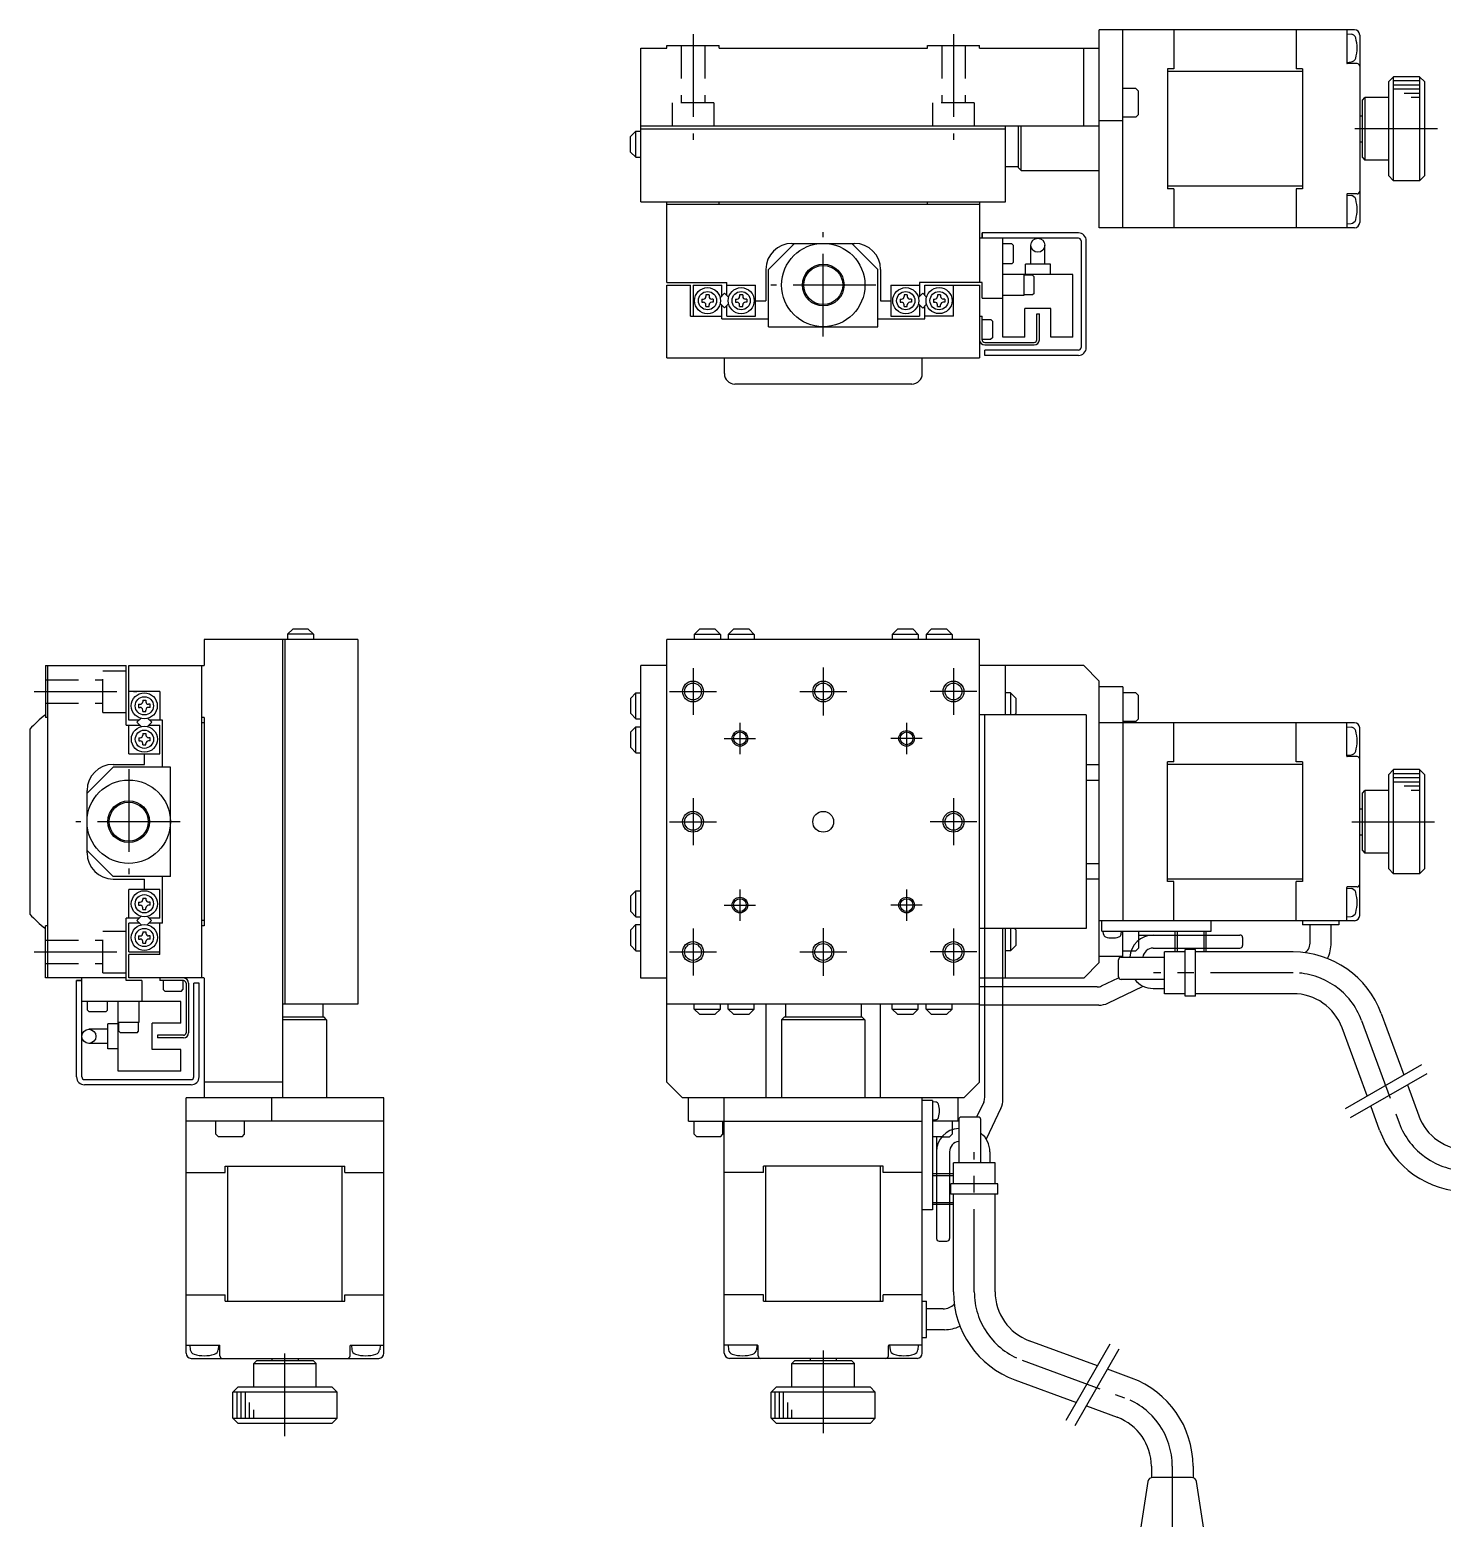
# Model space of a CAD drawing. Extents: x 0 to 408, y -8 to 421.
# Drawn here: x 0 to 271.2, y 134.9 to 420.6 of the extents above; entities that cross this region are included whole.
import ezdxf

# ---------------------------------------------------------------- set-up
doc = ezdxf.new("R2010")
doc.units = 0
doc.header["$LTSCALE"] = 0.5
doc.linetypes.add('CENTER', pattern=[50.8, 31.75, -6.35, 6.35, -6.35])
doc.linetypes.add('DASHED', pattern=[19.05, 12.7, -6.35])
for name, color, linetype in [('MSM_CENTER', 1, 'CENTER'), ('MSM_CONTINUOUS', 7, 'CONTINUOUS'), ('MSM_DASHED', 4, 'DASHED'), ('MSM_NARROW', 5, 'CONTINUOUS')]:
    doc.layers.add(name, color=color, linetype=linetype)

msp = doc.modelspace()

# ---------------------------------------------------------------- linework, layer by layer
at = {"layer": 'MSM_CENTER'}
for p, q in [((127.34, 419.78), (127.34, 399.52)), ((177.34, 419.78), (177.34, 399.52)), ((270.28, 401.63), (253.84, 401.63)), ((152.34, 361.78), (152.34, 381.77)), ((162.41, 371.63), (142.26, 371.63)), ((127.34, 298.11), (127.34, 289.11)), ((152.34, 298.23), (152.34, 288.99)), ((177.34, 298.11), (177.34, 289.11)), ((0.86, 293.61), (20.55, 293.61)), ((122.84, 293.61), (131.84, 293.61)), ((147.84, 293.61), (156.84, 293.61)), ((181.84, 293.61), (172.84, 293.61)), ((136.34, 287.61), (136.34, 281.61)), ((168.34, 287.61), (168.34, 281.61)), ((133.34, 284.61), (139.34, 284.61)), ((171.34, 284.61), (165.34, 284.61)), ((19, 278.69), (19, 258.54)), ((127.34, 273.11), (127.34, 264.11)), ((177.34, 273.11), (177.34, 264.11)), ((28.85, 268.62), (8.87, 268.62)), ((122.84, 268.61), (131.84, 268.61)), ((181.84, 268.61), (172.84, 268.61)), ((253.84, 268.61), (270.28, 268.61)), ((136.34, 255.61), (136.34, 249.61)), ((168.34, 255.61), (168.34, 249.61)), ((133.34, 252.61), (139.34, 252.61)), ((171.34, 252.61), (165.34, 252.61)), ((127.34, 248.11), (127.34, 239.11)), ((152.34, 248.21), (152.34, 239.02)), ((177.34, 248.11), (177.34, 239.11)), ((0.86, 243.62), (20.55, 243.62)), ((122.84, 243.61), (131.84, 243.61)), ((147.84, 243.61), (156.84, 243.61)), ((181.84, 243.61), (172.84, 243.61)), ((242.56, 239.61), (215.77, 239.61)), ((255.7, 230.43), (262.91, 210.8)), ((181.34, 178.39), (181.34, 205.19)), ((49, 150.67), (49, 167.11)), ((152.34, 167.11), (152.34, 150.67)), ((190.52, 165.25), (210.16, 158.05)), ((219.34, 144.9), (219.34, 93.39))]:
    msp.add_line(p, q, dxfattribs=at)
for centre, start, end in [((242.56, 225.61), 20.1375, 90), ((276.05, 215.62), 200.1375, 270), ((195.34, 178.39), 180, 249.8625), ((205.34, 144.9), 0, 69.8625)]:
    msp.add_arc(centre, 14, start, end, dxfattribs=at)
at = {"layer": 'MSM_CONTINUOUS'}
for p, q in [((205.34, 382.63), (205.34, 420.63)), ((254.34, 420.63), (205.34, 420.63)), ((209.84, 382.63), (209.84, 420.63)), ((219.64, 420.63), (219.64, 413.13)), ((243.14, 420.63), (243.14, 413.13)), ((252.84, 420.63), (252.84, 414.23)), ((122.34, 417.13), (122.34, 417.63)), ((122.34, 417.63), (132.34, 417.63)), ((132.34, 417.13), (132.34, 417.63)), ((172.34, 417.13), (172.34, 417.63)), ((172.34, 417.63), (182.34, 417.63)), ((182.34, 417.13), (182.34, 417.63)), ((252.84, 419.88), (253.69, 419.81)), ((255.34, 419.63), (255.34, 383.63)), ((117.34, 387.63), (117.34, 417.13)), ((117.34, 417.13), (122.34, 417.13)), ((132.34, 417.13), (172.34, 417.13)), ((182.34, 417.13), (205.34, 417.13)), ((202.34, 402.13), (202.34, 417.13)), ((252.84, 414.38), (253.69, 414.46)), ((218.44, 413.13), (218.44, 390.13)), ((219.64, 413.13), (218.44, 413.13)), ((244.34, 412.63), (218.44, 412.63)), ((244.34, 413.13), (243.14, 413.13)), ((244.34, 413.13), (244.34, 390.13)), ((254.84, 414.13), (252.94, 414.13)), ((260.84, 410.63), (261.84, 411.63)), ((266.84, 411.63), (261.84, 411.63)), ((261.84, 391.63), (261.84, 411.63)), ((266.84, 411.63), (267.84, 410.63)), ((266.84, 411.63), (266.84, 391.63)), ((212.34, 409.38), (209.84, 409.38)), ((212.34, 409.38), (212.84, 408.88)), ((212.84, 404.38), (212.84, 408.88)), ((260.84, 410.63), (260.84, 392.63)), ((267.84, 392.63), (267.84, 410.63)), ((255.84, 407.13), (256.34, 407.63)), ((255.84, 396.13), (255.84, 407.13)), ((260.84, 407.63), (256.34, 407.63)), ((256.34, 407.63), (256.34, 395.63)), ((209.84, 403.13), (205.34, 403.13)), ((212.34, 403.88), (209.84, 403.88)), ((212.84, 404.38), (212.34, 403.88)), ((255.34, 404.13), (255.84, 404.13)), ((115.36, 400.16), (116.36, 401.16)), ((115.36, 397.16), (115.36, 400.16)), ((116.36, 396.16), (116.36, 401.16)), ((116.36, 401.16), (117.32, 401.16)), ((205.34, 402.13), (117.34, 402.13)), ((117.34, 401.63), (187.34, 401.63)), ((187.34, 387.63), (187.34, 402.13)), ((189.84, 394.13), (189.84, 402.13)), ((190.34, 393.63), (190.34, 402.13)), ((115.36, 397.16), (116.36, 396.16)), ((255.34, 399.13), (255.84, 399.13)), ((116.36, 396.16), (117.32, 396.16)), ((187.34, 394.38), (189.84, 394.38)), ((255.84, 396.13), (256.34, 395.63)), ((260.84, 395.63), (256.34, 395.63)), ((190.34, 393.63), (189.84, 394.13)), ((190.34, 393.63), (205.34, 393.63)), ((260.84, 392.63), (261.84, 391.63)), ((266.84, 391.63), (261.84, 391.63)), ((266.84, 391.63), (267.84, 392.63)), ((244.34, 390.63), (218.44, 390.63)), ((219.64, 390.13), (218.44, 390.13)), ((219.64, 390.13), (219.64, 382.63)), ((244.34, 390.13), (243.14, 390.13)), ((243.14, 390.13), (243.14, 382.63)), ((252.84, 389.03), (252.84, 382.63)), ((252.84, 388.88), (253.69, 388.81)), ((254.84, 389.13), (252.94, 389.13)), ((117.34, 387.63), (187.34, 387.63)), ((122.34, 372.13), (122.34, 387.63)), ((122.34, 387.13), (182.34, 387.13)), ((132.34, 387.13), (132.34, 387.63)), ((172.34, 387.13), (172.34, 387.63)), ((182.34, 387.63), (182.34, 372.13)), ((252.84, 383.38), (253.69, 383.46)), ((201.34, 380.63), (182.34, 380.63)), ((201.34, 381.63), (182.84, 381.63)), ((182.84, 380.63), (182.84, 381.63)), ((182.84, 381.63), (182.84, 380.63)), ((186.84, 361.63), (186.84, 380.63)), ((201.84, 380.13), (201.84, 359.63)), ((202.84, 359.63), (202.84, 380.13)), ((254.34, 382.63), (205.34, 382.63)), ((146.84, 379.63), (141.84, 374.63)), ((146.34, 379.63), (158.34, 379.63)), ((162.84, 374.63), (157.84, 379.63)), ((188.54, 379.53), (186.84, 379.53)), ((188.84, 379.23), (188.54, 379.53)), ((188.84, 376.03), (188.84, 379.23)), ((192.19, 375.63), (192.19, 379.28)), ((194.89, 375.63), (194.89, 379.28)), ((141.34, 374.63), (141.34, 368.63)), ((141.84, 363.63), (141.84, 374.63)), ((162.84, 363.63), (162.84, 374.63)), ((163.34, 374.63), (163.34, 368.63)), ((188.54, 375.73), (186.84, 375.73)), ((188.84, 376.03), (188.54, 375.73)), ((191.14, 373.63), (191.14, 375.63)), ((195.94, 375.63), (191.14, 375.63)), ((195.94, 373.63), (195.94, 375.63)), ((122.34, 372.13), (133.84, 372.13)), ((122.34, 357.63), (122.34, 371.63)), ((122.34, 371.63), (126.84, 371.63)), ((126.84, 365.63), (126.84, 371.63)), ((127.34, 371.63), (132.84, 371.63)), ((127.34, 371.63), (127.34, 365.63)), ((132.84, 369.5), (132.84, 371.63)), ((133.84, 369.62), (133.84, 372.13)), ((133.84, 371.63), (139.34, 371.63)), ((139.34, 365.63), (139.34, 371.63)), ((165.34, 371.63), (170.84, 371.63)), ((165.34, 371.63), (165.34, 365.63)), ((170.84, 372.13), (170.84, 369.45)), ((182.84, 372.13), (170.84, 372.13)), ((171.84, 371.63), (182.34, 371.63)), ((171.84, 369.65), (171.84, 371.63)), ((177.34, 365.63), (177.34, 371.63)), ((182.34, 371.63), (182.34, 357.63)), ((182.84, 369.13), (182.84, 372.13)), ((200.24, 373.63), (186.84, 373.63)), ((190.84, 373.63), (190.84, 369.63)), ((192.54, 373.53), (190.84, 373.53)), ((192.84, 373.23), (192.54, 373.53)), ((192.84, 370.03), (192.84, 373.23)), ((200.24, 361.63), (200.24, 373.63)), ((129.02, 368.93), (129.32, 368.93)), ((129.02, 368.93), (129.02, 368.33)), ((129.82, 369.73), (129.82, 369.43)), ((130.42, 369.73), (129.82, 369.73)), ((130.42, 369.73), (130.42, 369.43)), ((131.22, 368.93), (130.92, 368.93)), ((131.22, 368.93), (131.22, 368.33)), ((132.55, 369.21), (133.4, 370.06)), ((133.4, 370.06), (134.17, 369.29)), ((135.49, 368.93), (135.79, 368.93)), ((135.49, 368.93), (135.49, 368.33)), ((136.29, 369.73), (136.29, 369.43)), ((136.89, 369.73), (136.29, 369.73)), ((136.89, 369.73), (136.89, 369.43)), ((137.69, 368.93), (137.39, 368.93)), ((137.69, 368.93), (137.69, 368.33)), ((139.34, 368.63), (141.34, 368.63)), ((163.34, 368.63), (165.34, 368.63)), ((167.08, 368.93), (167.38, 368.93)), ((167.08, 368.93), (167.08, 368.33)), ((167.88, 369.73), (167.88, 369.43)), ((168.48, 369.73), (167.88, 369.73)), ((168.48, 369.73), (168.48, 369.43)), ((169.28, 368.93), (168.98, 368.93)), ((169.28, 368.93), (169.28, 368.33)), ((170.6, 369.22), (171.44, 370.05)), ((171.44, 370.05), (172.17, 369.31)), ((173.48, 368.94), (173.78, 368.94)), ((173.48, 368.94), (173.48, 368.34)), ((174.28, 369.74), (174.28, 369.44)), ((174.88, 369.74), (174.28, 369.74)), ((174.88, 369.74), (174.88, 369.44)), ((175.68, 368.94), (175.38, 368.94)), ((175.68, 368.94), (175.68, 368.34)), ((182.84, 369.13), (186.84, 369.13)), ((190.84, 369.63), (186.84, 369.63)), ((192.54, 369.73), (190.84, 369.73)), ((192.84, 370.03), (192.54, 369.73)), ((129.02, 368.33), (129.32, 368.33)), ((129.82, 367.53), (129.82, 367.83)), ((129.82, 367.53), (130.42, 367.53)), ((130.42, 367.53), (130.42, 367.83)), ((131.22, 368.33), (130.92, 368.33)), ((132.55, 368.08), (133.4, 367.23)), ((132.84, 365.13), (132.84, 367.79)), ((133.4, 367.23), (134.17, 368)), ((133.84, 365.63), (133.84, 367.67)), ((135.49, 368.33), (135.79, 368.33)), ((136.29, 367.53), (136.29, 367.83)), ((136.29, 367.53), (136.89, 367.53)), ((136.89, 367.53), (136.89, 367.83)), ((137.69, 368.33), (137.39, 368.33)), ((167.08, 368.33), (167.38, 368.33)), ((167.88, 367.53), (167.88, 367.83)), ((167.88, 367.53), (168.48, 367.53)), ((168.48, 367.53), (168.48, 367.83)), ((169.28, 368.33), (168.98, 368.33)), ((170.61, 368.05), (171.44, 367.22)), ((170.84, 367.82), (170.84, 365.63)), ((171.44, 367.22), (172.17, 367.96)), ((171.84, 365.13), (171.84, 367.62)), ((173.48, 368.34), (173.78, 368.34)), ((174.28, 367.54), (174.28, 367.84)), ((174.28, 367.54), (174.88, 367.54)), ((174.88, 367.54), (174.88, 367.84)), ((175.68, 368.34), (175.38, 368.34)), ((191.04, 361.63), (191.04, 367.13)), ((196.04, 367.13), (191.04, 367.13)), ((193.34, 361.13), (193.34, 366.13)), ((193.34, 366.13), (193.84, 366.13)), ((193.84, 361.13), (193.84, 366.13)), ((196.04, 361.63), (196.04, 367.13)), ((126.84, 365.63), (132.84, 365.63)), ((132.84, 365.13), (141.84, 365.13)), ((133.84, 365.63), (139.34, 365.63)), ((141.84, 363.63), (162.84, 363.63)), ((162.84, 365.13), (171.84, 365.13)), ((165.34, 365.63), (170.84, 365.63)), ((177.34, 365.63), (171.84, 365.63)), ((182.34, 365.63), (182.84, 365.63)), ((182.84, 361.13), (182.84, 365.63)), ((182.84, 365.03), (184.54, 365.03)), ((184.84, 364.73), (184.54, 365.03)), ((184.84, 364.73), (184.84, 361.53)), ((182.84, 361.23), (184.54, 361.23)), ((183.34, 360.63), (192.84, 360.63)), ((183.34, 360.13), (192.84, 360.13)), ((184.84, 361.53), (184.54, 361.23)), ((191.04, 361.63), (186.84, 361.63)), ((200.24, 361.63), (196.04, 361.63)), ((122.34, 357.63), (182.34, 357.63)), ((133.35, 354.63), (133.35, 357.63)), ((171.35, 354.63), (171.35, 357.63)), ((201.34, 359.13), (183.34, 359.13)), ((183.34, 358.13), (183.34, 359.13)), ((183.34, 358.13), (183.34, 359.13)), ((201.34, 358.13), (183.34, 358.13)), ((169.35, 352.63), (135.35, 352.63)), ((63, 303.61), (33.5, 303.61)), ((33.5, 303.61), (33.5, 298.61)), ((48.5, 303.61), (48.5, 215.61)), ((49, 303.61), (49, 233.61)), ((50.48, 305.59), (49.48, 304.59)), ((54.48, 304.59), (49.48, 304.59)), ((49.48, 304.59), (49.48, 303.61)), ((53.48, 305.59), (50.48, 305.59)), ((53.48, 305.59), (54.48, 304.59)), ((54.48, 304.59), (54.48, 303.61)), ((63, 303.61), (63, 233.61)), ((182.34, 303.61), (122.34, 303.61)), ((122.34, 218.61), (122.34, 303.61)), ((128.59, 305.57), (127.59, 304.57)), ((132.59, 304.57), (127.59, 304.57)), ((127.59, 304.57), (127.59, 303.61)), ((131.59, 305.57), (128.59, 305.57)), ((131.59, 305.57), (132.59, 304.57)), ((132.59, 304.57), (132.59, 303.61)), ((135.09, 305.57), (134.09, 304.57)), ((139.09, 304.57), (134.09, 304.57)), ((134.09, 304.57), (134.09, 303.61)), ((138.09, 305.57), (135.09, 305.57)), ((138.09, 305.57), (139.09, 304.57)), ((139.09, 304.57), (139.09, 303.61)), ((166.59, 305.57), (165.59, 304.57)), ((170.59, 304.57), (165.59, 304.57)), ((165.59, 304.57), (165.59, 303.61)), ((169.59, 305.57), (166.59, 305.57)), ((169.59, 305.57), (170.59, 304.57)), ((170.59, 304.57), (170.59, 303.61)), ((173.09, 305.57), (172.09, 304.57)), ((177.09, 304.57), (172.09, 304.57)), ((172.09, 304.57), (172.09, 303.61)), ((176.09, 305.57), (173.09, 305.57)), ((176.09, 305.57), (177.09, 304.57)), ((177.09, 304.57), (177.09, 303.61)), ((182.34, 218.61), (182.34, 303.61)), ((3, 298.62), (3, 288.61)), ((3, 298.61), (18.5, 298.61)), ((3.5, 238.62), (3.5, 298.61)), ((18.5, 287.12), (18.5, 298.61)), ((19, 288.12), (19, 298.62)), ((19, 298.61), (33.5, 298.61)), ((33, 298.62), (33, 238.61)), ((117.34, 238.61), (117.34, 298.61)), ((122.34, 298.61), (117.34, 298.61)), ((202.34, 298.61), (182.34, 298.61)), ((187.34, 289.11), (187.34, 298.61)), ((205.34, 295.61), (202.34, 298.61)), ((205.34, 241.61), (205.34, 295.61)), ((209.84, 294.49), (205.34, 294.49)), ((209.84, 294.49), (209.84, 249.61)), ((25, 293.62), (19, 293.62)), ((21.69, 291.96), (21.69, 291.66)), ((21.69, 291.96), (22.29, 291.96)), ((22.29, 291.96), (22.29, 291.66)), ((25, 293.62), (25, 288.12)), ((115.38, 292.36), (116.38, 293.36)), ((115.38, 289.36), (115.38, 292.36)), ((116.38, 288.36), (116.38, 293.36)), ((116.38, 293.36), (117.34, 293.36)), ((188.3, 293.36), (187.34, 293.36)), ((188.3, 293.36), (188.3, 289.11)), ((189.3, 292.36), (188.3, 293.36)), ((189.3, 292.36), (189.3, 289.36)), ((212.34, 293.36), (209.84, 293.36)), ((212.34, 293.36), (212.84, 292.86)), ((212.84, 288.36), (212.84, 292.86)), ((3.5, 288.62), (3, 288.62)), ((20.89, 291.16), (21.19, 291.16)), ((20.89, 291.16), (20.89, 290.56)), ((20.89, 290.56), (21.19, 290.56)), ((21.69, 289.76), (21.69, 290.06)), ((21.69, 289.76), (22.29, 289.76)), ((22.29, 289.76), (22.29, 290.06)), ((23.09, 291.16), (22.79, 291.16)), ((23.09, 290.56), (22.79, 290.56)), ((23.09, 290.56), (23.09, 291.16)), ((33.5, 288.61), (33, 288.61)), ((33.5, 288.61), (33.5, 248.61)), ((115.38, 289.36), (116.38, 288.36)), ((202.84, 289.11), (182.34, 289.11)), ((183.34, 215.66), (183.34, 289.11)), ((189.3, 289.36), (189.05, 289.11)), ((202.84, 289.11), (202.84, 248.11)), ((0, 286.38), (0, 250.88)), ((18.5, 287.12), (21.18, 287.12)), ((20.99, 288.12), (19, 288.12)), ((19, 281.62), (19, 287.12)), ((20.58, 287.71), (21.32, 288.45)), ((21.41, 286.88), (20.58, 287.71)), ((22.59, 286.89), (23.41, 287.71)), ((23.41, 287.71), (22.67, 288.45)), ((22.82, 287.12), (25, 287.12)), ((25.5, 288.12), (23.01, 288.12)), ((25, 281.62), (25, 287.12)), ((25.5, 279.12), (25.5, 288.12)), ((33.5, 287.63), (33, 287.63)), ((115.38, 285.86), (116.38, 286.86)), ((115.38, 282.86), (115.38, 285.86)), ((116.38, 288.36), (117.34, 288.36)), ((116.38, 281.86), (116.38, 286.86)), ((116.38, 286.86), (117.34, 286.86)), ((254.34, 287.61), (205.34, 287.61)), ((212.34, 287.86), (209.84, 287.86)), ((212.84, 288.36), (212.34, 287.86)), ((219.64, 280.11), (219.64, 287.61)), ((243.14, 280.11), (243.14, 287.61)), ((252.84, 281.21), (252.84, 287.61)), ((252.84, 286.86), (253.69, 286.79)), ((255.34, 250.61), (255.34, 286.61)), ((20.91, 284.75), (21.21, 284.75)), ((20.91, 284.75), (20.91, 284.15)), ((20.91, 284.15), (21.21, 284.15)), ((21.71, 285.55), (21.71, 285.25)), ((21.71, 285.55), (22.31, 285.55)), ((21.71, 283.35), (21.71, 283.65)), ((21.71, 283.35), (22.31, 283.35)), ((22.31, 285.55), (22.31, 285.25)), ((22.31, 283.35), (22.31, 283.65)), ((23.11, 284.75), (22.81, 284.75)), ((23.11, 284.15), (22.81, 284.15)), ((23.11, 284.15), (23.11, 284.75)), ((115.38, 282.86), (116.38, 281.86)), ((19, 281.62), (25, 281.62)), ((22, 279.62), (22, 281.62)), ((116.38, 281.86), (117.34, 281.86)), ((218.44, 257.11), (218.44, 280.11)), ((219.64, 280.11), (218.44, 280.11)), ((244.34, 280.11), (243.14, 280.11)), ((244.34, 280.11), (244.34, 257.11)), ((252.84, 281.36), (253.69, 281.44)), ((254.84, 281.11), (252.94, 281.11)), ((16, 279.12), (11, 274.12)), ((16, 279.62), (22, 279.62)), ((27, 279.12), (16, 279.12)), ((27, 258.12), (27, 279.12)), ((202.84, 279.61), (205.34, 279.61)), ((244.34, 279.61), (218.44, 279.61)), ((260.84, 277.61), (261.84, 278.61)), ((260.84, 277.61), (260.84, 259.61)), ((266.84, 278.61), (261.84, 278.61)), ((261.84, 258.61), (261.84, 278.61)), ((266.84, 278.61), (267.84, 277.61)), ((266.84, 278.61), (266.84, 258.61)), ((267.84, 259.61), (267.84, 277.61)), ((11, 262.62), (11, 274.62)), ((202.84, 276.61), (205.34, 276.61)), ((255.84, 274.11), (256.34, 274.61)), ((260.84, 274.61), (256.34, 274.61)), ((256.34, 274.61), (256.34, 262.61)), ((255.84, 263.11), (255.84, 274.11)), ((255.34, 271.11), (255.84, 271.11)), ((255.34, 266.11), (255.84, 266.11)), ((11, 263.12), (16, 258.12)), ((255.84, 263.11), (256.34, 262.61)), ((202.84, 260.61), (205.34, 260.61)), ((260.84, 262.61), (256.34, 262.61)), ((27, 258.12), (16, 258.12)), ((16, 257.62), (22, 257.62)), ((22, 255.62), (22, 257.62)), ((25.5, 249.12), (25.5, 258.12)), ((205.34, 257.61), (202.84, 257.61)), ((244.34, 257.61), (218.44, 257.61)), ((260.84, 259.61), (261.84, 258.61)), ((266.84, 258.61), (261.84, 258.61)), ((266.84, 258.61), (267.84, 259.61)), ((19, 250.12), (19, 255.62)), ((25, 255.62), (19, 255.62)), ((25, 250.12), (25, 255.62)), ((115.38, 254.36), (116.38, 255.36)), ((115.38, 251.36), (115.38, 254.36)), ((116.38, 250.36), (116.38, 255.36)), ((116.38, 255.36), (117.34, 255.36)), ((219.64, 257.11), (218.44, 257.11)), ((219.64, 249.61), (219.64, 257.11)), ((243.14, 249.61), (243.14, 257.11)), ((244.34, 257.11), (243.14, 257.11)), ((252.84, 249.61), (252.84, 256.01)), ((252.84, 255.86), (253.69, 255.79)), ((254.84, 256.11), (252.94, 256.11)), ((20.9, 253.17), (21.2, 253.17)), ((20.9, 253.17), (20.9, 252.57)), ((20.9, 252.57), (21.2, 252.57)), ((21.7, 253.97), (21.7, 253.67)), ((21.7, 253.97), (22.3, 253.97)), ((21.7, 251.77), (21.7, 252.07)), ((21.7, 251.77), (22.3, 251.77)), ((22.3, 253.97), (22.3, 253.67)), ((22.3, 251.77), (22.3, 252.07)), ((23.1, 253.17), (22.8, 253.17)), ((23.1, 252.57), (22.8, 252.57)), ((23.1, 252.57), (23.1, 253.17)), ((3.5, 248.62), (3, 248.62)), ((3, 238.62), (3, 248.62)), ((21.01, 250.12), (18.5, 250.12)), ((18.5, 238.12), (18.5, 250.12)), ((21.14, 249.12), (19, 249.12)), ((19, 243.62), (19, 249.12)), ((20.58, 249.68), (21.35, 250.45)), ((21.42, 248.83), (20.58, 249.68)), ((22.56, 248.83), (23.4, 249.68)), ((23.4, 249.68), (22.63, 250.45)), ((25.5, 249.12), (22.84, 249.12)), ((25, 250.12), (22.97, 250.12)), ((25, 243.12), (25, 249.12)), ((33.5, 249.63), (33, 249.63)), ((33.5, 248.61), (33, 248.61)), ((115.38, 251.36), (116.38, 250.36)), ((115.38, 247.86), (116.38, 248.86)), ((116.38, 250.36), (117.34, 250.36)), ((116.38, 243.86), (116.38, 248.86)), ((116.38, 248.86), (117.34, 248.86)), ((254.34, 249.61), (205.34, 249.61)), ((205.84, 247.61), (205.84, 249.61)), ((226.84, 247.61), (226.84, 249.61)), ((244.34, 249.61), (244.34, 248.81)), ((251.34, 248.81), (244.34, 248.81)), ((245.84, 245.61), (245.84, 248.81)), ((249.84, 245.36), (249.84, 248.81)), ((251.34, 249.61), (251.34, 248.81)), ((252.84, 250.36), (253.69, 250.44)), ((20.9, 246.7), (21.2, 246.7)), ((20.9, 246.7), (20.9, 246.1)), ((20.9, 246.1), (21.2, 246.1)), ((21.7, 247.5), (21.7, 247.2)), ((21.7, 247.5), (22.3, 247.5)), ((22.3, 247.5), (22.3, 247.2)), ((23.1, 246.7), (22.8, 246.7)), ((23.1, 246.1), (22.8, 246.1)), ((23.1, 246.1), (23.1, 246.7)), ((115.38, 244.86), (115.38, 247.86)), ((202.84, 248.11), (182.34, 248.11)), ((186.84, 215.32), (186.84, 248.11)), ((187.34, 238.61), (187.34, 248.11)), ((188.3, 248.11), (188.3, 243.86)), ((189.3, 247.86), (189.05, 248.11)), ((189.3, 247.86), (189.3, 244.86)), ((205.84, 247.61), (226.84, 247.61)), ((206.14, 247.01), (206.09, 247.61)), ((209.54, 247.02), (209.59, 247.61)), ((209.84, 242.73), (209.84, 247.61)), ((212.84, 247.61), (212.84, 245.84)), ((212.84, 246.86), (219.84, 246.86)), ((219.84, 247.61), (219.84, 243.61)), ((220.27, 247.61), (220.27, 243.61)), ((225.4, 247.61), (225.4, 243.61)), ((225.84, 243.61), (225.84, 247.61)), ((225.84, 246.86), (232.34, 246.86)), ((232.84, 246.36), (232.84, 244.86)), ((19, 243.62), (25, 243.62)), ((25, 243.12), (19, 243.12)), ((19, 238.62), (19, 243.12)), ((21.7, 245.3), (21.7, 245.6)), ((21.7, 245.3), (22.3, 245.3)), ((22.3, 245.3), (22.3, 245.6)), ((115.38, 244.86), (116.38, 243.86)), ((116.38, 243.86), (117.34, 243.86)), ((188.3, 243.86), (187.34, 243.86)), ((189.3, 244.86), (188.3, 243.86)), ((209.84, 243.86), (211.45, 243.86)), ((215.69, 244.36), (219.84, 244.36)), ((217.84, 235.61), (217.84, 243.61)), ((221.84, 243.61), (217.84, 243.61)), ((221.84, 235.11), (221.84, 244.11)), ((223.84, 244.11), (221.84, 244.11)), ((223.84, 235.11), (223.84, 244.11)), ((242.56, 243.61), (223.84, 243.61)), ((225.84, 244.36), (232.34, 244.36)), ((205.34, 241.61), (202.34, 238.61)), ((209.84, 242.73), (205.34, 242.73)), ((209.02, 238.86), (209.02, 242.11)), ((209.52, 242.61), (217.84, 242.61)), ((18.5, 238.62), (3, 238.62)), ((9, 219.62), (9, 238.12)), ((9, 238.12), (10, 238.12)), ((10, 238.11), (9, 238.11)), ((10, 219.62), (10, 238.62)), ((21.5, 238.12), (18.5, 238.12)), ((33.5, 238.62), (19, 238.62)), ((21.5, 238.12), (21.5, 234.12)), ((25, 238.62), (25, 238.12)), ((29.5, 238.12), (25, 238.12)), ((25.6, 238.12), (25.6, 236.42)), ((29.4, 238.12), (29.4, 236.42)), ((30, 237.62), (30, 228.12)), ((30.5, 237.62), (30.5, 228.12)), ((31.5, 219.62), (31.5, 237.62)), ((32.5, 237.62), (31.5, 237.62)), ((32.5, 237.61), (31.5, 237.61)), ((32.5, 219.62), (32.5, 237.62)), ((33.5, 238.61), (33.5, 215.61)), ((122.34, 238.61), (117.34, 238.61)), ((202.34, 238.61), (182.34, 238.61)), ((205.78, 237.09), (209.02, 238.65)), ((217.84, 238.36), (209.52, 238.36)), ((25.9, 236.12), (25.6, 236.42)), ((25.9, 236.12), (29.1, 236.12)), ((29.1, 236.12), (29.4, 236.42)), ((183.34, 236.9), (182.34, 236.9)), ((204.91, 236.9), (186.84, 236.9)), ((206.98, 233.79), (213.78, 237.04)), ((215.69, 236.61), (217.84, 236.61)), ((221.84, 235.61), (217.84, 235.61)), ((223.84, 235.11), (221.84, 235.11)), ((242.56, 235.61), (223.84, 235.61)), ((29, 234.12), (10, 234.12)), ((11.1, 232.42), (11.1, 234.12)), ((11.4, 232.12), (11.1, 232.42)), ((14.6, 232.12), (11.4, 232.12)), ((14.6, 232.12), (14.9, 232.42)), ((14.9, 232.42), (14.9, 234.12)), ((17, 220.72), (17, 234.12)), ((21, 230.12), (21, 234.12)), ((29, 229.92), (29, 234.12)), ((63, 233.61), (48.5, 233.61)), ((56.25, 233.61), (56.25, 231.11)), ((182.34, 233.61), (122.34, 233.61)), ((127.59, 232.65), (127.59, 233.61)), ((127.59, 232.65), (132.59, 232.65)), ((128.59, 231.65), (127.59, 232.65)), ((128.59, 231.65), (131.59, 231.65)), ((131.59, 231.65), (132.59, 232.65)), ((132.59, 232.65), (132.59, 233.61)), ((134.09, 232.65), (134.09, 233.61)), ((134.09, 232.65), (139.09, 232.65)), ((135.09, 231.65), (134.09, 232.65)), ((135.09, 231.65), (138.09, 231.65)), ((138.09, 231.65), (139.09, 232.65)), ((139.09, 232.65), (139.09, 233.61)), ((141.34, 233.61), (141.34, 215.61)), ((145.09, 233.61), (145.09, 231.11)), ((159.59, 233.61), (159.59, 231.11)), ((163.34, 215.61), (163.34, 233.61)), ((165.59, 232.65), (165.59, 233.61)), ((165.59, 232.65), (170.59, 232.65)), ((166.59, 231.65), (165.59, 232.65)), ((166.59, 231.65), (169.59, 231.65)), ((169.59, 231.65), (170.59, 232.65)), ((170.59, 232.65), (170.59, 233.61)), ((172.09, 232.65), (172.09, 233.61)), ((172.09, 232.65), (177.09, 232.65)), ((173.09, 231.65), (172.09, 232.65)), ((173.09, 231.65), (176.09, 231.65)), ((176.09, 231.65), (177.09, 232.65)), ((177.09, 232.65), (177.09, 233.61)), ((183.34, 233.4), (182.34, 233.4)), ((205.25, 233.4), (186.84, 233.4)), ((259.46, 231.81), (263.79, 220.01)), ((15, 228.77), (11.35, 228.77)), ((17, 229.82), (15, 229.82)), ((15, 225.02), (15, 229.82)), ((17, 230.12), (21, 230.12)), ((17.1, 228.42), (17.1, 230.12)), ((20.9, 228.42), (20.9, 230.12)), ((29, 229.92), (23.5, 229.92)), ((23.5, 224.92), (23.5, 229.92)), ((56.5, 231.11), (48.5, 231.11)), ((57, 230.61), (48.5, 230.61)), ((57, 230.61), (56.5, 231.11)), ((57, 230.61), (57, 215.61)), ((144.84, 231.11), (144.34, 230.61)), ((144.34, 230.61), (144.34, 215.61)), ((160.34, 230.61), (144.34, 230.61)), ((159.84, 231.11), (144.84, 231.11)), ((159.84, 231.11), (160.34, 230.61)), ((160.34, 230.61), (160.34, 215.61)), ((256.75, 215.97), (251.95, 229.06)), ((15, 226.07), (11.35, 226.07)), ((17.4, 228.12), (17.1, 228.42)), ((20.6, 228.12), (17.4, 228.12)), ((20.6, 228.12), (20.9, 228.42)), ((29.5, 227.62), (24.5, 227.62)), ((24.5, 227.62), (24.5, 227.12)), ((29.5, 227.12), (24.5, 227.12)), ((17, 225.02), (15, 225.02)), ((29, 224.92), (23.5, 224.92)), ((29, 220.72), (29, 224.92)), ((29, 220.72), (17, 220.72)), ((10.5, 219.12), (31, 219.12)), ((31, 218.12), (10.5, 218.12)), ((48.5, 218.61), (33.5, 218.61)), ((125.34, 215.61), (122.34, 218.61)), ((179.34, 215.61), (182.34, 218.61)), ((264.49, 218.1), (266.66, 212.17)), ((68, 215.61), (30, 215.61)), ((30, 166.61), (30, 215.61)), ((46.5, 211.11), (46.5, 215.61)), ((68, 166.61), (68, 215.61)), ((179.34, 215.61), (125.34, 215.61)), ((126.46, 211.11), (126.46, 215.61)), ((133.34, 166.61), (133.34, 215.61)), ((171.34, 166.61), (171.34, 215.61)), ((173.34, 215.11), (171.34, 215.11)), ((173.34, 215.11), (173.34, 194.11)), ((173.95, 214.81), (173.34, 214.86)), ((178.22, 211.11), (178.22, 215.61)), ((183.14, 214.8), (181.77, 211.93)), ((182.09, 211.93), (178.84, 211.93)), ((186.45, 213.6), (183.62, 207.69)), ((259.15, 209.42), (257.45, 214.07)), ((68, 211.11), (30, 211.11)), ((35.75, 208.61), (35.75, 211.11)), ((35.75, 208.61), (36.25, 208.11)), ((40.75, 208.11), (41.25, 208.61)), ((41.25, 208.61), (41.25, 211.11)), ((126.46, 211.11), (171.34, 211.11)), ((127.59, 208.61), (127.59, 211.11)), ((127.59, 208.61), (128.09, 208.11)), ((132.59, 208.11), (133.09, 208.61)), ((133.09, 208.61), (133.09, 211.11)), ((173.93, 211.42), (173.34, 211.36)), ((178.22, 211.11), (173.34, 211.11)), ((177.09, 211.11), (177.09, 209.5)), ((178.34, 211.43), (178.34, 203.11)), ((182.59, 203.11), (182.59, 211.43)), ((40.75, 208.11), (36.25, 208.11)), ((132.59, 208.11), (128.09, 208.11)), ((175.11, 208.11), (173.34, 208.11)), ((174.09, 208.11), (174.09, 201.11)), ((176.59, 205.26), (176.59, 201.11)), ((185.34, 203.11), (177.34, 203.11)), ((177.34, 199.11), (177.34, 203.11)), ((184.34, 205.26), (184.34, 203.11)), ((185.34, 199.11), (185.34, 203.11)), ((30, 201.31), (37.5, 201.31)), ((37.5, 202.51), (60.5, 202.51)), ((37.5, 201.31), (37.5, 202.51)), ((38, 176.61), (38, 202.51)), ((60, 176.61), (60, 202.51)), ((60.5, 201.31), (60.5, 202.51)), ((60.5, 201.31), (68, 201.31)), ((140.84, 201.31), (133.34, 201.31)), ((163.84, 202.51), (140.84, 202.51)), ((140.84, 201.31), (140.84, 202.51)), ((141.34, 176.61), (141.34, 202.51)), ((163.34, 176.61), (163.34, 202.51)), ((163.84, 201.31), (163.84, 202.51)), ((171.34, 201.31), (163.84, 201.31)), ((173.34, 201.11), (177.34, 201.11)), ((173.34, 200.68), (177.34, 200.68)), ((185.84, 199.11), (176.84, 199.11)), ((176.84, 197.11), (176.84, 199.11)), ((185.84, 197.11), (185.84, 199.11)), ((173.34, 195.55), (177.34, 195.55)), ((177.34, 195.11), (173.34, 195.11)), ((174.09, 195.11), (174.09, 188.61)), ((176.59, 195.11), (176.59, 188.61)), ((185.84, 197.11), (176.84, 197.11)), ((177.34, 178.39), (177.34, 197.11)), ((185.34, 178.39), (185.34, 197.11)), ((173.34, 194.11), (171.34, 194.11)), ((174.59, 188.11), (176.09, 188.11)), ((30, 177.81), (37.5, 177.81)), ((37.5, 176.61), (37.5, 177.81)), ((60.5, 176.61), (60.5, 177.81)), ((60.5, 177.81), (68, 177.81)), ((140.84, 177.81), (133.34, 177.81)), ((140.84, 176.61), (140.84, 177.81)), ((171.34, 177.81), (163.84, 177.81)), ((163.84, 176.61), (163.84, 177.81)), ((37.5, 176.61), (60.5, 176.61)), ((140.84, 176.61), (163.84, 176.61)), ((171.34, 176.61), (172.14, 176.61)), ((172.14, 169.61), (172.14, 176.61)), ((175.34, 175.11), (172.14, 175.11)), ((171.34, 169.61), (172.14, 169.61)), ((175.59, 171.11), (172.14, 171.11)), ((204.98, 164.2), (191.9, 169)), ((30, 168.11), (36.4, 168.11)), ((30.75, 168.11), (30.82, 167.27)), ((36.25, 168.11), (36.18, 167.27)), ((36.5, 166.11), (36.5, 168.01)), ((61.5, 166.11), (61.5, 168.01)), ((61.6, 168.11), (68, 168.11)), ((61.75, 168.11), (61.82, 167.27)), ((67.25, 168.11), (67.18, 167.27)), ((139.74, 168.11), (133.34, 168.11)), ((134.09, 168.11), (134.16, 167.27)), ((139.59, 168.11), (139.51, 167.27)), ((139.84, 166.11), (139.84, 168.01)), ((164.84, 166.11), (164.84, 168.01)), ((171.34, 168.11), (164.94, 168.11)), ((165.09, 168.11), (165.16, 167.27)), ((170.59, 168.11), (170.51, 167.27)), ((31, 165.61), (67, 165.61)), ((43.5, 165.11), (43, 164.61)), ((43, 160.11), (43, 164.61)), ((43, 164.61), (55, 164.61)), ((54.5, 165.11), (43.5, 165.11)), ((46.5, 165.61), (46.5, 165.11)), ((51.5, 165.61), (51.5, 165.11)), ((54.5, 165.11), (55, 164.61)), ((55, 160.11), (55, 164.61)), ((170.34, 165.61), (134.34, 165.61)), ((146.84, 165.11), (146.34, 164.61)), ((146.34, 160.11), (146.34, 164.61)), ((146.34, 164.61), (158.34, 164.61)), ((157.84, 165.11), (146.84, 165.11)), ((149.84, 165.61), (149.84, 165.11)), ((154.84, 165.61), (154.84, 165.11)), ((157.84, 165.11), (158.34, 164.61)), ((158.34, 160.11), (158.34, 164.61)), ((211.53, 161.8), (206.89, 163.51)), ((40, 160.11), (39, 159.11)), ((40, 160.11), (58, 160.11)), ((58, 160.11), (59, 159.11)), ((143.34, 160.11), (142.34, 159.11)), ((143.34, 160.11), (161.34, 160.11)), ((161.34, 160.11), (162.34, 159.11)), ((189.14, 161.49), (200.94, 157.16)), ((39, 154.11), (39, 159.11)), ((59, 159.11), (39, 159.11)), ((59, 154.11), (59, 159.11)), ((142.34, 154.11), (142.34, 159.11)), ((162.34, 159.11), (142.34, 159.11)), ((162.34, 154.11), (162.34, 159.11)), ((202.85, 156.47), (208.78, 154.29)), ((39, 154.11), (40, 153.11)), ((39, 154.11), (59, 154.11)), ((58, 153.11), (40, 153.11)), ((59, 154.11), (58, 153.11)), ((142.34, 154.11), (143.34, 153.11)), ((142.34, 154.11), (162.34, 154.11)), ((161.34, 153.11), (143.34, 153.11)), ((162.34, 154.11), (161.34, 153.11)), ((215.34, 144.9), (215.34, 142.72)), ((223.34, 144.9), (223.34, 142.72)), ((214.65, 142), (212.34, 126.76)), ((223.05, 142.76), (215.62, 142.76)), ((226.34, 126.76), (224.02, 142))]:
    msp.add_line(p, q, dxfattribs=at)
for centre, radius in [((193.54, 379.28), 1.35), ((152.34, 371.63), 8), ((152.34, 371.63), 4), ((152.34, 371.63), 3.75), ((130.12, 368.63), 2.5), ((130.12, 368.63), 1.75), ((136.59, 368.63), 2.5), ((136.59, 368.63), 1.75), ((168.18, 368.63), 2.5), ((168.18, 368.63), 1.75), ((174.58, 368.64), 2.5), ((174.58, 368.64), 1.75), ((127.34, 293.61), 1.62), ((152.34, 293.61), 1.62), ((177.34, 293.61), 1.62), ((21.99, 290.86), 2.5), ((21.99, 290.86), 1.75), ((22.01, 284.45), 2.5), ((22.01, 284.45), 1.75), ((136.34, 284.61), 1.23), ((168.34, 284.61), 1.23), ((19, 268.62), 8), ((19, 268.62), 4), ((19, 268.62), 3.75), ((127.34, 268.61), 1.62), ((152.34, 268.61), 2), ((177.34, 268.61), 1.62), ((22, 252.87), 2.5), ((22, 252.87), 1.75), ((136.34, 252.61), 1.23), ((168.34, 252.61), 1.23), ((22, 246.4), 2.5), ((22, 246.4), 1.75), ((127.34, 243.61), 1.62), ((152.34, 243.61), 1.62), ((177.34, 243.61), 1.62), ((11.35, 227.42), 1.35)]:
    msp.add_circle(centre, radius, dxfattribs=at)
for centre, radius, start, end in [((254.34, 419.63), 1, 0, 90), ((253.6, 418.81), 1, 16.2569, 84.9998), ((247.84, 417.13), 7, 343.743, 16.2571), ((253.6, 415.45), 1, 275.0002, 343.7431), ((252.94, 414.23), 0.1, 180, 270), ((254.84, 413.63), 0.5, 0, 90), ((252.94, 389.03), 0.1, 90, 180), ((253.6, 387.81), 1, 16.2569, 84.9998), ((254.84, 389.63), 0.5, 270, 0), ((247.84, 386.13), 7, 343.7429, 16.257), ((253.6, 384.45), 1, 275.0002, 343.7431), ((254.34, 383.63), 1, 270, 0), ((201.34, 380.13), 1.5, 0, 90), ((201.34, 380.13), 0.5, 0, 90), ((146.34, 374.63), 5, 90, 180), ((158.34, 374.63), 5, 0, 90), ((129.32, 369.43), 0.5, 270, 0), ((130.92, 369.43), 0.5, 180, 270), ((135.79, 369.43), 0.5, 270, 0), ((137.39, 369.43), 0.5, 180, 270), ((167.38, 369.43), 0.5, 270, 0), ((168.98, 369.43), 0.5, 180, 270), ((173.78, 369.44), 0.5, 270, 0), ((175.38, 369.44), 0.5, 180, 270), ((129.32, 367.83), 0.5, 0, 90), ((130.92, 367.83), 0.5, 90, 180), ((135.79, 367.83), 0.5, 0, 90), ((137.39, 367.83), 0.5, 90, 180), ((167.38, 367.83), 0.5, 0, 90), ((168.98, 367.83), 0.5, 90, 180), ((173.78, 367.84), 0.5, 0, 90), ((175.38, 367.84), 0.5, 90, 180), ((183.34, 361.13), 1, 180, 270), ((183.34, 361.13), 0.5, 180, 270), ((192.84, 361.13), 0.5, 270, 0), ((192.84, 361.13), 1, 270, 0), ((201.34, 359.63), 1.5, 270, 0), ((201.34, 359.63), 0.5, 270, 0), ((135.35, 354.63), 2, 180, 270), ((169.35, 354.63), 2, 270, 0), ((21.19, 291.66), 0.5, 270, 0), ((22.79, 291.66), 0.5, 180, 270), ((19, 268.63), 26, 127.9799, 136.9509), ((21.19, 290.06), 0.5, 0, 90), ((22.79, 290.06), 0.5, 90, 180), ((253.6, 285.79), 1, 16.2569, 84.9998), ((254.34, 286.61), 1, 0, 90), ((247.84, 284.11), 7, 343.7429, 16.2571), ((21.21, 285.25), 0.5, 270, 0), ((21.21, 283.65), 0.5, 0, 90), ((22.81, 285.25), 0.5, 180, 270), ((22.81, 283.65), 0.5, 90, 180), ((252.94, 281.21), 0.1, 180, 270), ((253.6, 282.43), 1, 275.0002, 343.7431), ((254.84, 280.61), 0.5, 0, 90), ((16, 274.62), 5, 90, 180), ((16, 262.62), 5, 180, 270), ((252.94, 256.01), 0.1, 90, 180), ((253.6, 254.79), 1, 16.2569, 84.9998), ((247.84, 253.11), 7, 343.7429, 16.2571), ((254.84, 256.61), 0.5, 270, 0), ((21.2, 253.67), 0.5, 270, 0), ((21.2, 252.07), 0.5, 0, 90), ((22.8, 253.67), 0.5, 180, 270), ((22.8, 252.07), 0.5, 90, 180), ((19, 268.63), 26, 223.0491, 232.0201), ((253.6, 251.43), 1, 275.0002, 343.7431), ((254.34, 250.61), 1, 270, 0), ((21.2, 247.2), 0.5, 270, 0), ((21.2, 245.6), 0.5, 0, 90), ((22.8, 247.2), 0.5, 180, 270), ((22.8, 245.6), 0.5, 90, 180), ((206.72, 247.06), 0.58, 185, 253.4127), ((207.84, 250.81), 4.5, 253.4127, 286.3877), ((208.94, 247.07), 0.6, 286.3877, 355), ((215.69, 242.36), 4.5, 90, 176.8152), ((232.34, 246.36), 0.5, 0, 90), ((215.69, 242.36), 2, 90, 172.8192), ((232.34, 244.86), 0.5, 270, 0), ((242.56, 225.61), 18, 20.1375, 90), ((242.84, 245.61), 3, 314.0603, 0), ((242.84, 245.36), 7, 334.6388, 0), ((209.52, 242.11), 0.5, 90, 180), ((29.5, 237.62), 1, 0, 90), ((29.5, 237.62), 0.5, 0, 90), ((209.52, 238.86), 0.5, 180, 270), ((215.69, 241.11), 4.5, 217.7724, 270), ((204.91, 238.9), 2, 270, 295.5771), ((242.56, 225.61), 10, 20.1375, 90), ((205.25, 237.4), 4, 270, 295.5771), ((29.5, 228.12), 0.5, 270, 0), ((29.5, 228.12), 1, 270, 0), ((10.5, 219.62), 1.5, 180, 270), ((10.5, 219.62), 0.5, 180, 270), ((31, 219.62), 1.5, 270, 0), ((31, 219.62), 0.5, 270, 0), ((173.89, 214.23), 0.58, 16.5873, 85), ((170.14, 213.11), 4.5, 343.6123, 16.5873), ((181.34, 215.66), 2, 334.4229, 0), ((182.84, 215.32), 4, 334.4229, 0), ((173.88, 212.01), 0.6, 275, 343.6123), ((178.84, 211.43), 0.5, 90, 180), ((182.09, 211.43), 0.5, 0, 90), ((276.05, 215.62), 10, 200.1375, 270), ((178.59, 205.26), 4.5, 93.1848, 180), ((179.84, 205.26), 4.5, 0, 52.2276), ((276.05, 215.62), 18, 200.1375, 270), ((178.59, 205.26), 2, 97.1808, 180), ((174.59, 188.61), 0.5, 180, 270), ((176.09, 188.61), 0.5, 270, 0), ((195.34, 178.39), 18, 180, 249.8625), ((195.34, 178.39), 10, 180, 249.8625), ((175.34, 178.11), 3, 270, 315.9397), ((175.59, 178.11), 7, 270, 295.3612), ((31, 166.61), 1, 180, 270), ((31.82, 167.35), 1, 185.0002, 253.7431), ((33.5, 173.11), 7, 253.7429, 286.257), ((35.18, 167.35), 1, 286.2569, 354.9998), ((36.4, 168.01), 0.1, 0, 90), ((37, 166.11), 0.5, 180, 270), ((61, 166.11), 0.5, 270, 0), ((61.6, 168.01), 0.1, 90, 180), ((62.82, 167.35), 1, 185.0002, 253.7431), ((64.5, 173.11), 7, 253.743, 286.2571), ((66.18, 167.35), 1, 286.2569, 354.9998), ((67, 166.61), 1, 270, 0), ((134.34, 166.61), 1, 180, 270), ((135.16, 167.35), 1, 185.0002, 253.7431), ((136.84, 173.11), 7, 253.7429, 286.2571), ((138.52, 167.35), 1, 286.2569, 354.9998), ((139.74, 168.01), 0.1, 0, 90), ((140.34, 166.11), 0.5, 180, 270), ((164.34, 166.11), 0.5, 270, 0), ((164.94, 168.01), 0.1, 90, 180), ((166.16, 167.35), 1, 185.0002, 253.7431), ((167.84, 173.11), 7, 253.7429, 286.2571), ((169.52, 167.35), 1, 286.2569, 354.9998), ((170.34, 166.61), 1, 270, 0), ((205.34, 144.9), 18, 0, 69.8625), ((205.34, 144.9), 10, 0, 69.8625), ((215.62, 141.76), 1, 90, 166.4704), ((223.05, 141.76), 1, 13.5296, 90)]:
    msp.add_arc(centre, radius, start, end, dxfattribs=at)
at = {"layer": 'MSM_DASHED'}
for p, q in [((125.09, 417.63), (125.09, 406.63)), ((129.59, 417.63), (129.59, 406.63)), ((175.09, 417.63), (175.09, 406.63)), ((179.59, 417.63), (179.59, 406.63)), ((123.34, 406.63), (123.34, 402.13)), ((131.34, 406.63), (123.34, 406.63)), ((131.34, 406.63), (131.34, 402.13)), ((173.34, 406.63), (173.34, 402.13)), ((181.34, 406.63), (173.34, 406.63)), ((181.34, 406.63), (181.34, 402.13)), ((14, 289.61), (14, 297.61)), ((14, 297.61), (18.5, 297.61)), ((3, 295.86), (14, 295.86)), ((3, 291.36), (14, 291.36)), ((14, 289.61), (18.5, 289.61)), ((3, 245.87), (14, 245.87)), ((14, 239.62), (14, 247.62)), ((14, 247.62), (18.5, 247.62)), ((212.84, 245.84), (212.84, 244.36)), ((219.84, 246.86), (225.84, 246.86)), ((211.45, 243.86), (212.34, 243.86)), ((212.84, 244.36), (212.34, 243.86)), ((219.84, 244.36), (225.84, 244.36)), ((3, 241.37), (14, 241.37)), ((14, 239.62), (18.5, 239.62)), ((186.84, 236.9), (183.34, 236.9)), ((186.84, 233.4), (183.34, 233.4)), ((176.59, 208.11), (177.09, 208.61)), ((177.09, 209.5), (177.09, 208.61)), ((175.11, 208.11), (176.59, 208.11)), ((174.09, 201.11), (174.09, 195.11)), ((176.59, 201.11), (176.59, 195.11))]:
    msp.add_line(p, q, dxfattribs=at)
at = {"layer": 'MSM_NARROW'}
for p, q in [((266.84, 410.83), (261.84, 410.83)), ((266.84, 410.03), (261.84, 410.03)), ((266.84, 409.23), (261.84, 409.23)), ((266.84, 408.43), (263.84, 408.43)), ((266.84, 407.63), (265.24, 407.63)), ((266.84, 277.81), (261.84, 277.81)), ((266.84, 277.01), (261.84, 277.01)), ((266.84, 276.21), (261.84, 276.21)), ((266.84, 275.41), (263.84, 275.41)), ((266.84, 274.61), (265.24, 274.61)), ((252.59, 213.59), (267.28, 222.01)), ((253.59, 211.85), (268.28, 220.28)), ((207.36, 168.36), (198.94, 153.67)), ((209.1, 167.36), (200.67, 152.67)), ((39.8, 154.11), (39.8, 159.11)), ((40.6, 154.11), (40.6, 159.11)), ((41.4, 154.11), (41.4, 159.11)), ((143.14, 154.11), (143.14, 159.11)), ((143.94, 154.11), (143.94, 159.11)), ((144.74, 154.11), (144.74, 159.11)), ((42.2, 154.11), (42.2, 157.11)), ((43, 154.11), (43, 155.71)), ((145.54, 154.11), (145.54, 157.11)), ((146.34, 154.11), (146.34, 155.71))]:
    msp.add_line(p, q, dxfattribs=at)
for centre, radius in [((127.34, 293.61), 2), ((152.34, 293.61), 2), ((177.34, 293.61), 2), ((136.34, 284.61), 1.5), ((168.34, 284.61), 1.5), ((127.34, 268.61), 2), ((177.34, 268.61), 2), ((136.34, 252.61), 1.5), ((168.34, 252.61), 1.5), ((127.34, 243.61), 2), ((152.34, 243.61), 2), ((177.34, 243.61), 2)]:
    msp.add_circle(centre, radius, dxfattribs=at)

doc.saveas('drawing.dxf')
